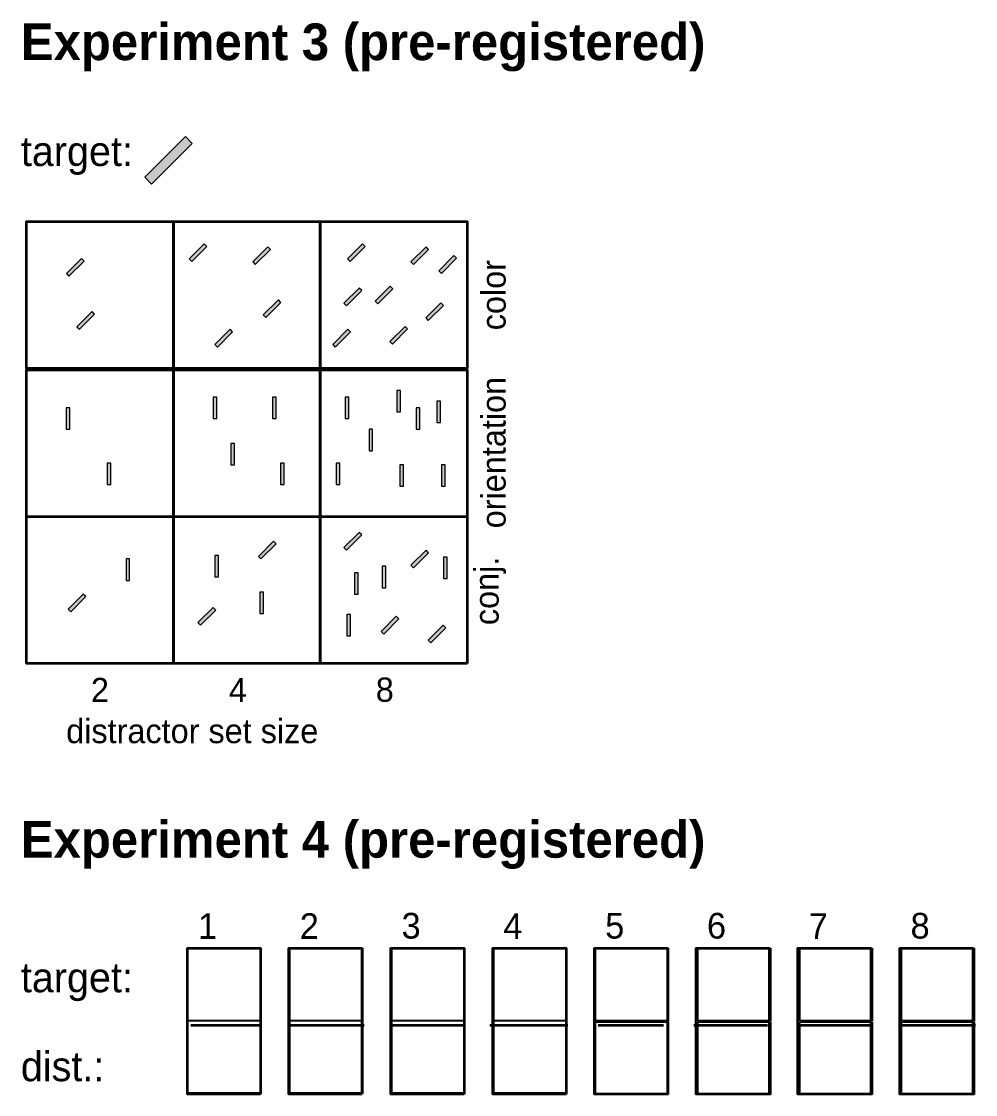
# Model space of a CAD drawing. Header units: inches. Extents: x 275 to 770, y -416 to -169.
# Drawn here: x 550 to 770, y -416.5 to -169.1 of the extents above; entities that cross this region are included whole.
import ezdxf

# ---------------------------------------------------------------- set-up
doc = ezdxf.new("R2010")
doc.units = ezdxf.units.IN
doc.header["$MEASUREMENT"] = 0
doc.layers.add('Layer 1', color=7, linetype='Continuous')
picture_1 = doc.add_image_def('image17.png', size_in_pixel=(105, 105))
picture_2 = doc.add_image_def('image18.png', size_in_pixel=(105, 105))
picture_3 = doc.add_image_def('image19.png', size_in_pixel=(105, 105))
picture_4 = doc.add_image_def('image20.png', size_in_pixel=(105, 105))
picture_5 = doc.add_image_def('image21.png', size_in_pixel=(105, 105))
picture_6 = doc.add_image_def('image22.png', size_in_pixel=(105, 105))
picture_7 = doc.add_image_def('image23.png', size_in_pixel=(105, 105))
picture_8 = doc.add_image_def('image24.png', size_in_pixel=(105, 105))
picture_9 = doc.add_image_def('image25.png', size_in_pixel=(105, 105))
picture_10 = doc.add_image_def('image26.png', size_in_pixel=(105, 105))
picture_11 = doc.add_image_def('image27.png', size_in_pixel=(105, 105))
picture_12 = doc.add_image_def('image28.png', size_in_pixel=(105, 105))
picture_13 = doc.add_image_def('image29.png', size_in_pixel=(105, 105))
picture_14 = doc.add_image_def('image30.png', size_in_pixel=(105, 105))
picture_15 = doc.add_image_def('image31.png', size_in_pixel=(105, 105))
picture_16 = doc.add_image_def('image32.png', size_in_pixel=(105, 105))

# ---------------------------------------------------------------- blocks, each defined once
blk = doc.blocks.new('block 21')
at = {"layer": 'Layer 1', "color": 7, "lineweight": 35, "true_color": 0xffffff}
for points in [[(698.97, -416.41), (682.1, -416.41), (682.1, -382.74), (698.97, -382.74), (698.97, -416.41)], [(683, -400.5), (698, -400.5)]]:
    blk.add_lwpolyline(points, dxfattribs=at)
blk = doc.blocks.new('block 22')
at = {"layer": 'Layer 1', "color": 7, "lineweight": 35, "true_color": 0xffffff}
for points in [[(722.4, -416.41), (705.53, -416.41), (705.53, -382.74), (722.4, -382.74), (722.4, -416.41)], [(705, -400.5), (722, -400.5)]]:
    blk.add_lwpolyline(points, dxfattribs=at)
blk = doc.blocks.new('block 23')
at = {"layer": 'Layer 1', "color": 7, "lineweight": 35, "true_color": 0xffffff}
for points in [[(605.13, -416.41), (588.25, -416.41), (588.25, -382.74), (605.13, -382.74), (605.13, -416.41)], [(589, -400.5), (605, -400.5)]]:
    blk.add_lwpolyline(points, dxfattribs=at)
blk = doc.blocks.new('block 24')
at = {"layer": 'Layer 1', "color": 7, "lineweight": 35, "true_color": 0xffffff}
for points in [[(745.85, -416.41), (728.98, -416.41), (728.98, -382.74), (745.85, -382.74), (745.85, -416.41)], [(729, -400.5), (746, -400.5)]]:
    blk.add_lwpolyline(points, dxfattribs=at)
blk = doc.blocks.new('block 25')
at = {"layer": 'Layer 1', "color": 7, "lineweight": 35, "true_color": 0xffffff}
for points in [[(675.58, -416.41), (658.71, -416.41), (658.71, -382.74), (675.58, -382.74), (675.58, -416.41)], [(658, -400.5), (676, -400.5)]]:
    blk.add_lwpolyline(points, dxfattribs=at)
blk = doc.blocks.new('block 26')
at = {"layer": 'Layer 1', "color": 7, "lineweight": 35, "true_color": 0xffffff}
for points in [[(769.39, -416.41), (752.52, -416.41), (752.52, -382.74), (769.39, -382.74), (769.39, -416.41)], [(753, -400.5), (770, -400.5)]]:
    blk.add_lwpolyline(points, dxfattribs=at)
blk = doc.blocks.new('block 27')
at = {"layer": 'Layer 1', "color": 7, "lineweight": 35, "true_color": 0xffffff}
for points in [[(652.05, -416.41), (635.18, -416.41), (635.18, -382.74), (652.05, -382.74), (652.05, -416.41)], [(635, -400.5), (652, -400.5)]]:
    blk.add_lwpolyline(points, dxfattribs=at)
blk = doc.blocks.new('block 28')
at = {"layer": 'Layer 1', "color": 7, "lineweight": 35, "true_color": 0xffffff}
for points in [[(628.5, -416.41), (611.63, -416.41), (611.63, -382.74), (628.5, -382.74), (628.5, -416.41)], [(612, -400.5), (629, -400.5)]]:
    blk.add_lwpolyline(points, dxfattribs=at)
blk = doc.blocks.new('block 20')
at = {"layer": 'Layer 1'}
for name in ['block 23', 'block 28', 'block 27', 'block 25', 'block 21', 'block 22', 'block 24', 'block 26']:
    blk.add_blockref(name, (0, 0), dxfattribs=at)
at = {"layer": 'Layer 1', "color": 7, "true_color": 0xffffff, "attachment_point": 7}
for s, insert, char_height in [('\\fCMU Bright Roman|b0|i0|c0|p34;\\W1;1', (590.68, -380.6), 5.929), ('\\fCMU Bright Roman|b0|i0|c0|p34;\\W1;2', (614.15, -380.6), 5.929), ('\\fCMU Bright Roman|b0|i0|c0|p34;\\W1;3', (637.63, -380.6), 5.929), ('\\fCMU Bright Roman|b0|i0|c0|p34;\\W1;4', (661.1, -380.6), 5.929), ('\\fCMU Bright Roman|b0|i0|c0|p34;\\W1;5', (684.58, -380.6), 5.929), ('\\fCMU Bright Roman|b0|i0|c0|p34;\\W1;6', (708.06, -380.6), 5.929), ('\\fCMU Bright Roman|b0|i0|c0|p34;\\W1;7', (731.53, -380.6), 5.929), ('\\fCMU Bright Roman|b0|i0|c0|p34;\\W1;8', (755.01, -380.6), 5.929), ('\\fCMU Bright Roman|b0|i0|c0|p34;\\W1;target:', (549.83, -394.95), 6.8167), ('\\fCMU Bright Roman|b0|i0|c0|p34;\\W1;dist.:', (549.83, -413.48), 6.8167)]:
    blk.add_mtext(s, dxfattribs=dict(at, insert=insert, char_height=char_height))
at = {"layer": 'Layer 1'}
image = blk.add_image(picture_8, insert=(588.31, -399.48), size_in_units=(16.73, 16.73), dxfattribs=at)
image = blk.add_image(picture_6, insert=(611.89, -399.48), size_in_units=(16.73, 16.73), dxfattribs=at)
image = blk.add_image(picture_7, insert=(635.39, -399.48), size_in_units=(16.73, 16.73), dxfattribs=at)
image = blk.add_image(picture_5, insert=(658.89, -399.48), size_in_units=(16.73, 16.73), dxfattribs=at)
image = blk.add_image(picture_9, insert=(682.38, -399.48), size_in_units=(16.73, 16.73), dxfattribs=at)
image = blk.add_image(picture_11, insert=(705.96, -399.48), size_in_units=(16.73, 16.73), dxfattribs=at)
image = blk.add_image(picture_12, insert=(729.46, -399.48), size_in_units=(16.73, 16.73), dxfattribs=at)
image = blk.add_image(picture_10, insert=(752.96, -399.48), size_in_units=(16.73, 16.73), dxfattribs=at)
image = blk.add_image(picture_1, insert=(588.31, -416.12), size_in_units=(16.73, 16.73), dxfattribs=at)
image = blk.add_image(picture_3, insert=(611.89, -416.12), size_in_units=(16.73, 16.73), dxfattribs=at)
image = blk.add_image(picture_4, insert=(635.39, -416.12), size_in_units=(16.73, 16.73), dxfattribs=at)
image = blk.add_image(picture_2, insert=(658.89, -416.12), size_in_units=(16.73, 16.73), dxfattribs=at)
image = blk.add_image(picture_16, insert=(682.38, -416.46), size_in_units=(16.73, 16.73), dxfattribs=at)
image = blk.add_image(picture_14, insert=(705.96, -416.46), size_in_units=(16.73, 16.73), dxfattribs=at)
image = blk.add_image(picture_15, insert=(729.46, -416.46), size_in_units=(16.73, 16.73), dxfattribs=at)
image = blk.add_image(picture_13, insert=(752.96, -416.46), size_in_units=(16.73, 16.73), dxfattribs=at)

msp = doc.modelspace()

# ---------------------------------------------------------------- hatches: boundary and pattern name
at = {"layer": 'Layer 1', "true_color": 0xff5733}
h = msp.add_hatch(color=20, dxfattribs=at)
h.dxf.hatch_style = 2
h.paths.add_polyline_path([(589.36, -197.24), (587.76, -195.64), (578.4, -205.01), (579.99, -206.61)])
at = {"layer": 'Layer 1', "true_color": 0x16a085}
h = msp.add_hatch(color=124, dxfattribs=at)
h.dxf.hatch_style = 2
h.paths.add_polyline_path([(592.72, -220.98), (592.13, -220.38), (588.64, -223.87), (589.23, -224.47)])
h = msp.add_hatch(color=124, dxfattribs=at)
h.dxf.hatch_style = 2
h.paths.add_polyline_path([(607.39, -221.67), (606.79, -221.07), (603.31, -224.56), (603.9, -225.16)])
h = msp.add_hatch(color=124, dxfattribs=at)
h.dxf.hatch_style = 2
h.paths.add_polyline_path([(629.23, -220.98), (628.64, -220.38), (625.15, -223.87), (625.75, -224.47)])
h = msp.add_hatch(color=124, dxfattribs=at)
h.dxf.hatch_style = 2
h.paths.add_polyline_path([(643.87, -221.67), (643.28, -221.07), (639.79, -224.56), (640.38, -225.16)])
h = msp.add_hatch(color=124, dxfattribs=at)
h.dxf.hatch_style = 2
h.paths.add_polyline_path([(564.41, -224.38), (563.82, -223.78), (560.33, -227.27), (560.92, -227.87)])
h = msp.add_hatch(color=124, dxfattribs=at)
h.dxf.hatch_style = 2
h.paths.add_polyline_path([(650.29, -223.71), (649.7, -223.11), (646.21, -226.6), (646.8, -227.2)])
h = msp.add_hatch(color=124, dxfattribs=at)
h.dxf.hatch_style = 2
h.paths.add_polyline_path([(628.43, -231.18), (627.84, -230.59), (624.35, -234.08), (624.94, -234.67)])
h = msp.add_hatch(color=124, dxfattribs=at)
h.dxf.hatch_style = 2
h.paths.add_polyline_path([(635.63, -230.75), (635.03, -230.15), (631.55, -233.64), (632.14, -234.24)])
h = msp.add_hatch(color=124, dxfattribs=at)
h.dxf.hatch_style = 2
h.paths.add_polyline_path([(609.82, -233.89), (609.23, -233.3), (605.74, -236.79), (606.33, -237.38)])
h = msp.add_hatch(color=124, dxfattribs=at)
h.dxf.hatch_style = 2
h.paths.add_polyline_path([(647.28, -234.58), (646.68, -233.99), (643.19, -237.48), (643.79, -238.07)])
h = msp.add_hatch(color=124, dxfattribs=at)
h.dxf.hatch_style = 2
h.paths.add_polyline_path([(566.85, -236.61), (566.25, -236.01), (562.76, -239.5), (563.36, -240.09)])
h = msp.add_hatch(color=124, dxfattribs=at)
h.dxf.hatch_style = 2
h.paths.add_polyline_path([(639.03, -240.01), (638.44, -239.41), (634.95, -242.9), (635.54, -243.5)])
h = msp.add_hatch(color=124, dxfattribs=at)
h.dxf.hatch_style = 2
h.paths.add_polyline_path([(598.66, -240.7), (598.07, -240.1), (594.58, -243.59), (595.17, -244.19)])
h = msp.add_hatch(color=124, dxfattribs=at)
h.dxf.hatch_style = 2
h.paths.add_polyline_path([(625.83, -240.7), (625.24, -240.1), (621.75, -243.59), (622.34, -244.19)])
at = {"layer": 'Layer 1', "true_color": 0xff5733}
h = msp.add_hatch(color=20, dxfattribs=at)
h.dxf.hatch_style = 2
h.paths.add_polyline_path([(637.41, -254.2), (636.57, -254.2), (636.57, -259.13), (637.41, -259.13)])
h = msp.add_hatch(color=20, dxfattribs=at)
h.dxf.hatch_style = 2
h.paths.add_polyline_path([(595, -255.73), (594.16, -255.73), (594.16, -260.67), (595, -260.67)])
h = msp.add_hatch(color=20, dxfattribs=at)
h.dxf.hatch_style = 2
h.paths.add_polyline_path([(608.68, -255.73), (607.84, -255.73), (607.84, -260.67), (608.68, -260.67)])
h = msp.add_hatch(color=20, dxfattribs=at)
h.dxf.hatch_style = 2
h.paths.add_polyline_path([(625.43, -255.73), (624.59, -255.73), (624.59, -260.67), (625.43, -260.67)])
h = msp.add_hatch(color=20, dxfattribs=at)
h.dxf.hatch_style = 2
h.paths.add_polyline_path([(646.63, -256.67), (645.79, -256.67), (645.79, -261.6), (646.63, -261.6)])
h = msp.add_hatch(color=20, dxfattribs=at)
h.dxf.hatch_style = 2
h.paths.add_polyline_path([(561.14, -258.2), (560.3, -258.2), (560.3, -263.13), (561.14, -263.13)])
h = msp.add_hatch(color=20, dxfattribs=at)
h.dxf.hatch_style = 2
h.paths.add_polyline_path([(641.83, -258.2), (640.99, -258.2), (640.99, -263.13), (641.83, -263.13)])
h = msp.add_hatch(color=20, dxfattribs=at)
h.dxf.hatch_style = 2
h.paths.add_polyline_path([(630.96, -263.13), (630.12, -263.13), (630.12, -268.07), (630.96, -268.07)])
h = msp.add_hatch(color=20, dxfattribs=at)
h.dxf.hatch_style = 2
h.paths.add_polyline_path([(599.08, -266.4), (598.24, -266.4), (598.24, -271.34), (599.08, -271.34)])
h = msp.add_hatch(color=20, dxfattribs=at)
h.dxf.hatch_style = 2
h.paths.add_polyline_path([(570.59, -270.92), (569.75, -270.92), (569.75, -275.86), (570.59, -275.86)])
h = msp.add_hatch(color=20, dxfattribs=at)
h.dxf.hatch_style = 2
h.paths.add_polyline_path([(610.54, -270.92), (609.7, -270.92), (609.7, -275.86), (610.54, -275.86)])
h = msp.add_hatch(color=20, dxfattribs=at)
h.dxf.hatch_style = 2
h.paths.add_polyline_path([(623.41, -270.92), (622.57, -270.92), (622.57, -275.86), (623.41, -275.86)])
h = msp.add_hatch(color=20, dxfattribs=at)
h.dxf.hatch_style = 2
h.paths.add_polyline_path([(638.05, -271.34), (637.21, -271.34), (637.21, -276.27), (638.05, -276.27)])
h = msp.add_hatch(color=20, dxfattribs=at)
h.dxf.hatch_style = 2
h.paths.add_polyline_path([(647.7, -271.34), (646.86, -271.34), (646.86, -276.27), (647.7, -276.27)])
at = {"layer": 'Layer 1', "true_color": 0x16a085}
h = msp.add_hatch(color=124, dxfattribs=at)
h.dxf.hatch_style = 2
h.paths.add_polyline_path([(608.68, -289.55), (608.09, -288.95), (604.6, -292.44), (605.19, -293.03)])
h = msp.add_hatch(color=124, dxfattribs=at)
h.dxf.hatch_style = 2
h.paths.add_polyline_path([(628.43, -287.5), (627.84, -286.91), (624.35, -290.4), (624.94, -290.99)])
h = msp.add_hatch(color=124, dxfattribs=at)
h.dxf.hatch_style = 2
h.paths.add_polyline_path([(643.87, -291.59), (643.28, -290.99), (639.79, -294.48), (640.38, -295.07)])
at = {"layer": 'Layer 1', "true_color": 0xff5733}
h = msp.add_hatch(color=20, dxfattribs=at)
h.dxf.hatch_style = 2
h.paths.add_polyline_path([(574.92, -293.03), (574.08, -293.03), (574.08, -297.97), (574.92, -297.97)])
h = msp.add_hatch(color=20, dxfattribs=at)
h.dxf.hatch_style = 2
h.paths.add_polyline_path([(595.42, -292.24), (594.58, -292.24), (594.58, -297.17), (595.42, -297.17)])
h = msp.add_hatch(color=20, dxfattribs=at)
h.dxf.hatch_style = 2
h.paths.add_polyline_path([(648.12, -292.61), (647.28, -292.61), (647.28, -297.54), (648.12, -297.54)])
h = msp.add_hatch(color=20, dxfattribs=at)
h.dxf.hatch_style = 2
h.paths.add_polyline_path([(627.61, -296.19), (626.77, -296.19), (626.77, -301.12), (627.61, -301.12)])
h = msp.add_hatch(color=20, dxfattribs=at)
h.dxf.hatch_style = 2
h.paths.add_polyline_path([(634.01, -294.7), (633.17, -294.7), (633.17, -299.64), (634.01, -299.64)])
at = {"layer": 'Layer 1', "true_color": 0x16a085}
h = msp.add_hatch(color=124, dxfattribs=at)
h.dxf.hatch_style = 2
h.paths.add_polyline_path([(564.81, -301.71), (564.21, -301.12), (560.72, -304.61), (561.32, -305.2)])
at = {"layer": 'Layer 1', "true_color": 0xff5733}
h = msp.add_hatch(color=20, dxfattribs=at)
h.dxf.hatch_style = 2
h.paths.add_polyline_path([(605.77, -300.69), (604.93, -300.69), (604.93, -305.63), (605.77, -305.63)])
at = {"layer": 'Layer 1', "true_color": 0x16a085}
h = msp.add_hatch(color=124, dxfattribs=at)
h.dxf.hatch_style = 2
h.paths.add_polyline_path([(594.76, -304.79), (594.17, -304.2), (590.68, -307.69), (591.27, -308.28)])
at = {"layer": 'Layer 1', "true_color": 0xff5733}
h = msp.add_hatch(color=20, dxfattribs=at)
h.dxf.hatch_style = 2
h.paths.add_polyline_path([(625.85, -305.82), (625.01, -305.82), (625.01, -310.75), (625.85, -310.75)])
at = {"layer": 'Layer 1', "true_color": 0x16a085}
h = msp.add_hatch(color=124, dxfattribs=at)
h.dxf.hatch_style = 2
h.paths.add_polyline_path([(636.99, -306.84), (636.4, -306.24), (632.91, -309.73), (633.5, -310.32)])
h = msp.add_hatch(color=124, dxfattribs=at)
h.dxf.hatch_style = 2
h.paths.add_polyline_path([(647.83, -308.88), (647.24, -308.28), (643.75, -311.77), (644.34, -312.37)])

# ---------------------------------------------------------------- linework, layer by layer
at = {"layer": 'Layer 1', "lineweight": 0}
for points in [[(589.36, -197.24), (587.76, -195.64), (578.4, -205.01), (579.99, -206.61), (589.36, -197.24)], [(592.72, -220.98), (592.13, -220.38), (588.64, -223.87), (589.23, -224.47), (592.72, -220.98)], [(607.39, -221.67), (606.79, -221.07), (603.31, -224.56), (603.9, -225.16), (607.39, -221.67)], [(629.23, -220.98), (628.64, -220.38), (625.15, -223.87), (625.75, -224.47), (629.23, -220.98)], [(643.87, -221.67), (643.28, -221.07), (639.79, -224.56), (640.38, -225.16), (643.87, -221.67)], [(564.41, -224.38), (563.82, -223.78), (560.33, -227.27), (560.92, -227.87), (564.41, -224.38)], [(650.29, -223.71), (649.7, -223.11), (646.21, -226.6), (646.8, -227.2), (650.29, -223.71)], [(628.43, -231.18), (627.84, -230.59), (624.35, -234.08), (624.94, -234.67), (628.43, -231.18)], [(635.63, -230.75), (635.03, -230.15), (631.55, -233.64), (632.14, -234.24), (635.63, -230.75)], [(609.82, -233.89), (609.23, -233.3), (605.74, -236.79), (606.33, -237.38), (609.82, -233.89)], [(647.28, -234.58), (646.68, -233.99), (643.19, -237.48), (643.79, -238.07), (647.28, -234.58)], [(566.85, -236.61), (566.25, -236.01), (562.76, -239.5), (563.36, -240.09), (566.85, -236.61)], [(639.03, -240.01), (638.44, -239.41), (634.95, -242.9), (635.54, -243.5), (639.03, -240.01)], [(598.66, -240.7), (598.07, -240.1), (594.58, -243.59), (595.17, -244.19), (598.66, -240.7)], [(625.83, -240.7), (625.24, -240.1), (621.75, -243.59), (622.34, -244.19), (625.83, -240.7)], [(637.41, -254.2), (636.57, -254.2), (636.57, -259.13), (637.41, -259.13), (637.41, -254.2)], [(595, -255.73), (594.16, -255.73), (594.16, -260.67), (595, -260.67), (595, -255.73)], [(608.68, -255.73), (607.84, -255.73), (607.84, -260.67), (608.68, -260.67), (608.68, -255.73)], [(625.43, -255.73), (624.59, -255.73), (624.59, -260.67), (625.43, -260.67), (625.43, -255.73)], [(646.63, -256.67), (645.79, -256.67), (645.79, -261.6), (646.63, -261.6), (646.63, -256.67)], [(561.14, -258.2), (560.3, -258.2), (560.3, -263.13), (561.14, -263.13), (561.14, -258.2)], [(641.83, -258.2), (640.99, -258.2), (640.99, -263.13), (641.83, -263.13), (641.83, -258.2)], [(630.96, -263.13), (630.12, -263.13), (630.12, -268.07), (630.96, -268.07), (630.96, -263.13)], [(599.08, -266.4), (598.24, -266.4), (598.24, -271.34), (599.08, -271.34), (599.08, -266.4)], [(570.59, -270.92), (569.75, -270.92), (569.75, -275.86), (570.59, -275.86), (570.59, -270.92)], [(610.54, -270.92), (609.7, -270.92), (609.7, -275.86), (610.54, -275.86), (610.54, -270.92)], [(623.41, -270.92), (622.57, -270.92), (622.57, -275.86), (623.41, -275.86), (623.41, -270.92)], [(638.05, -271.34), (637.21, -271.34), (637.21, -276.27), (638.05, -276.27), (638.05, -271.34)], [(647.7, -271.34), (646.86, -271.34), (646.86, -276.27), (647.7, -276.27), (647.7, -271.34)], [(608.68, -289.55), (608.09, -288.95), (604.6, -292.44), (605.19, -293.03), (608.68, -289.55)], [(628.43, -287.5), (627.84, -286.91), (624.35, -290.4), (624.94, -290.99), (628.43, -287.5)], [(643.87, -291.59), (643.28, -290.99), (639.79, -294.48), (640.38, -295.07), (643.87, -291.59)], [(574.92, -293.03), (574.08, -293.03), (574.08, -297.97), (574.92, -297.97), (574.92, -293.03)], [(595.42, -292.24), (594.58, -292.24), (594.58, -297.17), (595.42, -297.17), (595.42, -292.24)], [(648.12, -292.61), (647.28, -292.61), (647.28, -297.54), (648.12, -297.54), (648.12, -292.61)], [(627.61, -296.19), (626.77, -296.19), (626.77, -301.12), (627.61, -301.12), (627.61, -296.19)], [(634.01, -294.7), (633.17, -294.7), (633.17, -299.64), (634.01, -299.64), (634.01, -294.7)], [(564.81, -301.71), (564.21, -301.12), (560.72, -304.61), (561.32, -305.2), (564.81, -301.71)], [(605.77, -300.69), (604.93, -300.69), (604.93, -305.63), (605.77, -305.63), (605.77, -300.69)], [(594.76, -304.79), (594.17, -304.2), (590.68, -307.69), (591.27, -308.28), (594.76, -304.79)], [(625.85, -305.82), (625.01, -305.82), (625.01, -310.75), (625.85, -310.75), (625.85, -305.82)], [(636.99, -306.84), (636.4, -306.24), (632.91, -309.73), (633.5, -310.32), (636.99, -306.84)], [(647.83, -308.88), (647.24, -308.28), (643.75, -311.77), (644.34, -312.37), (647.83, -308.88)]]:
    msp.add_lwpolyline(points, dxfattribs=at)
at = {"layer": 'Layer 1', "color": 7, "lineweight": 35, "true_color": 0xffffff}
for points in [[(585.01, -249.13), (551.13, -249.13), (551.13, -215.25), (585.01, -215.25), (585.01, -249.13)], [(618.89, -249.13), (585.01, -249.13), (585.01, -215.25), (618.89, -215.25), (618.89, -249.13)], [(652.77, -249.13), (618.89, -249.13), (618.89, -215.25), (652.77, -215.25), (652.77, -249.13)], [(585.01, -283.34), (551.13, -283.34), (551.13, -249.46), (585.01, -249.46), (585.01, -283.34)], [(618.89, -283.34), (585.01, -283.34), (585.01, -249.46), (618.89, -249.46), (618.89, -283.34)], [(652.77, -283.34), (618.89, -283.34), (618.89, -249.46), (652.77, -249.46), (652.77, -283.34)], [(585.01, -317.11), (551.13, -317.11), (551.13, -283.23), (585.01, -283.23), (585.01, -317.11)], [(618.89, -317.11), (585.01, -317.11), (585.01, -283.23), (618.89, -283.23), (618.89, -317.11)], [(652.77, -317.11), (618.89, -317.11), (618.89, -283.23), (652.77, -283.23), (652.77, -317.11)]]:
    msp.add_lwpolyline(points, dxfattribs=at)

# ---------------------------------------------------------------- block references
at = {"layer": 'Layer 1'}
msp.add_blockref('block 20', (0, 0), dxfattribs=at)

# ---------------------------------------------------------------- texts
at = {"layer": 'Layer 1', "color": 7, "true_color": 0xffffff, "attachment_point": 7}
for s, insert, char_height in [('\\fCMU Sans Serif Extended|b1|i0|c0|p34;\\W1;Experiment 3 (pre-registered)', (549.83, -180.67), 8.464), ('\\fCMU Bright Roman|b0|i0|c0|p34;\\W1;target:', (549.83, -204.52), 6.8167), ('\\fCMU Bright Roman|b0|i0|c0|p34;\\W1;2', (565.99, -326.02), 5.5891), ('\\fCMU Bright Roman|b0|i0|c0|p34;\\W1;4', (597.8, -326.02), 5.5891), ('\\fCMU Bright Roman|b0|i0|c0|p34;\\W1;8', (631.68, -326.02), 5.5891), ('\\fCMU Bright Roman|b0|i0|c0|p34;\\W1;distractor set size', (560.28, -335.56), 5.5891), ('\\fCMU Sans Serif Extended|b1|i0|c0|p34;\\W1;Experiment 4 (pre-registered)', (549.83, -364.48), 8.464)]:
    msp.add_mtext(s, dxfattribs=dict(at, insert=insert, char_height=char_height))
at = {"layer": 'Layer 1', "color": 7, "true_color": 0xffffff, "char_height": 5.5891, "attachment_point": 7, "rotation": 90}
for s, insert in [('\\fCMU Bright Roman|b0|i0|c0|p34;\\W1;color', (661.71, -240.32)), ('\\fCMU Bright Roman|b0|i0|c0|p34;\\W1;orientation', (661.71, -285.96)), ('\\fCMU Bright Roman|b0|i0|c0|p34;\\W1;conj.', (661.71, -308.28))]:
    msp.add_mtext(s, dxfattribs=dict(at, insert=insert))

doc.saveas('drawing.dxf')
